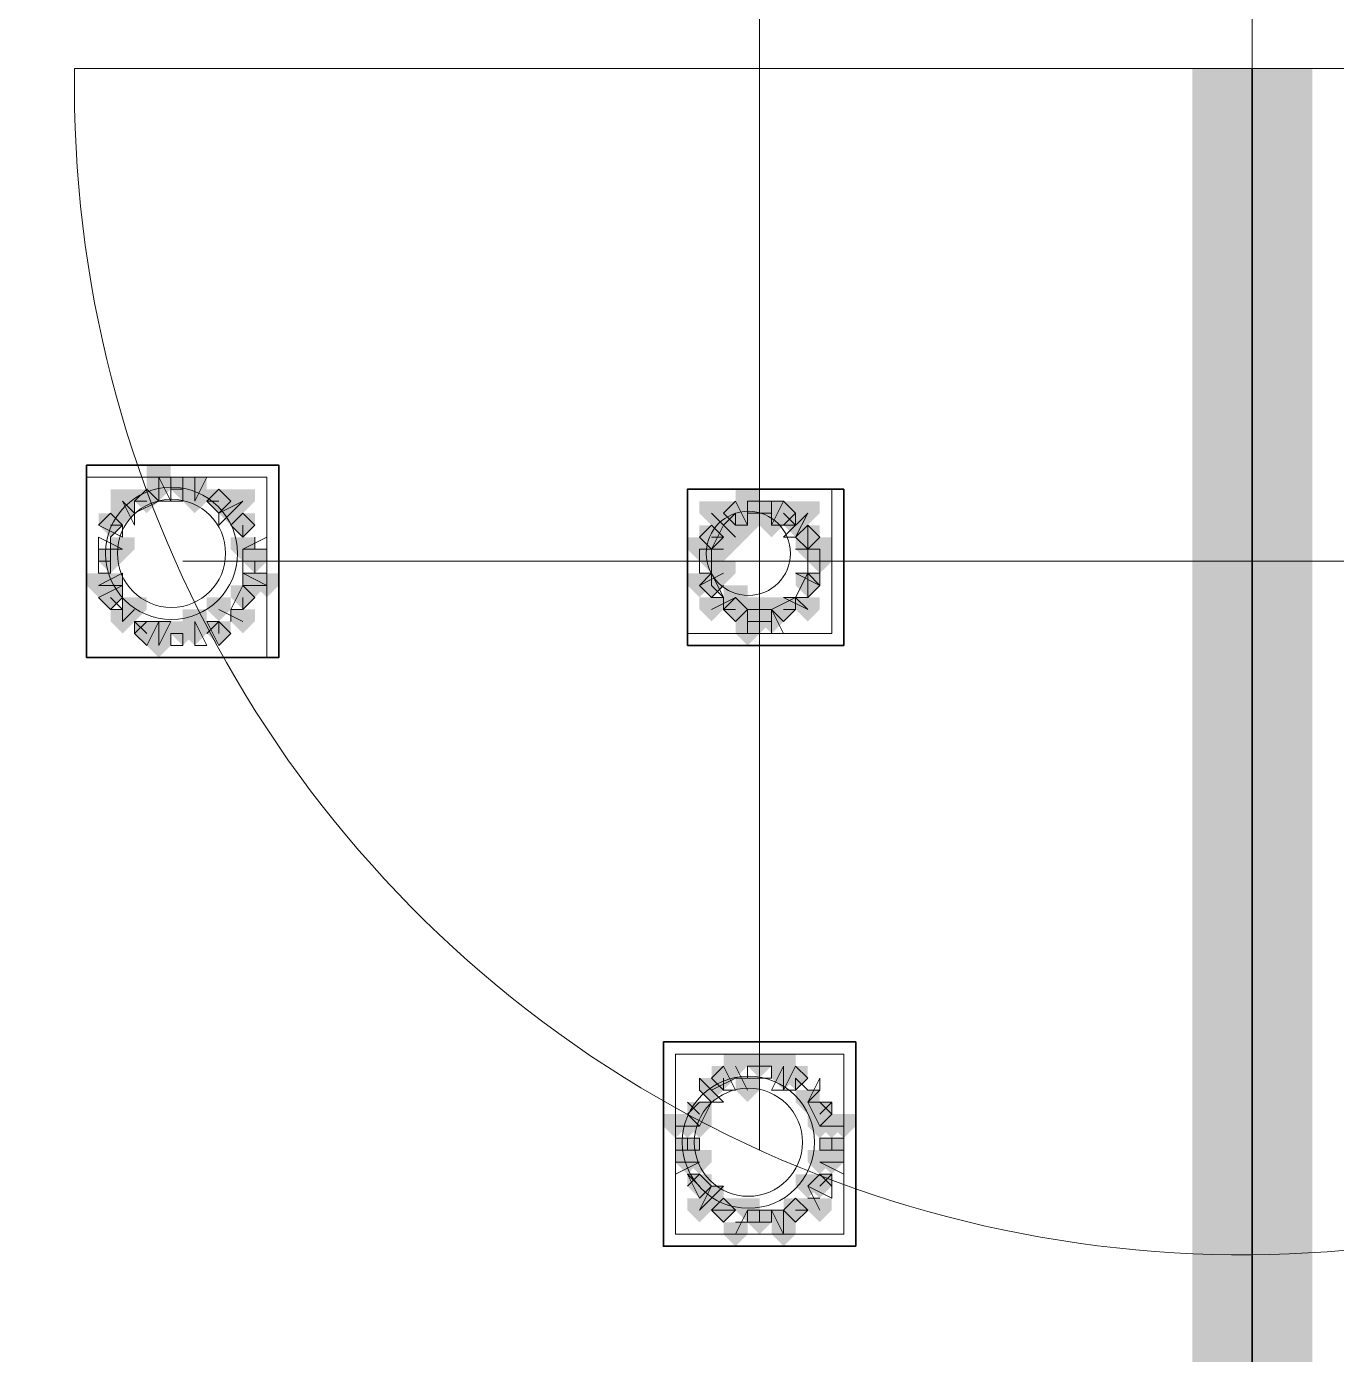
# Model space of a CAD drawing. Header units: millimetres. Extents: x 2315 to 4619, y 1334 to 1897.
# Drawn here: x 3969.79 to 3976.45, y 1548.17 to 1554.92 of the extents above; entities that cross this region are included whole.
import ezdxf

# ---------------------------------------------------------------- set-up
doc = ezdxf.new("R2010")
doc.units = ezdxf.units.MM
for name, color, linetype, true_color in [('PDF_10', 7, 'Continuous', 0x00b85c), ('PDF_AXIS', 7, 'Continuous', 0x00b85c), ('PDF_柱构件', 7, 'Continuous', 0x00b85c), ('PDF_转运站初步方案', 7, 'Continuous', 0x00b85c)]:
    doc.layers.add(name, color=color, linetype=linetype, true_color=true_color)
doc.layers.add('PDF_中心线层', color=1, linetype='Continuous')
doc.layers.add('PDF_粗实线层', color=7, linetype='Continuous')

msp = doc.modelspace()

# ---------------------------------------------------------------- hatches: boundary and pattern name
at = {"layer": 'PDF_10', "transparency": 33554559}
for points in [[(3970.5879, 1552.6298), (3970.5269, 1552.6298), (3970.5269, 1552.5687), (3970.5879, 1552.5076), (3970.649, 1552.5687), (3970.649, 1552.6298)], [(3970.5879, 1552.6298), (3970.5269, 1552.6298), (3970.5269, 1552.5687), (3970.5879, 1552.5076), (3970.649, 1552.5687), (3970.649, 1552.6298)], [(3970.5879, 1552.6298), (3970.5269, 1552.6298), (3970.5269, 1552.5687), (3970.5879, 1552.5076), (3970.649, 1552.5687), (3970.649, 1552.6298)], [(3970.4047, 1552.5687), (3970.3436, 1552.5687), (3970.3436, 1552.5076), (3970.4047, 1552.4466), (3970.4658, 1552.5076), (3970.4658, 1552.5687)], [(3970.4047, 1552.5687), (3970.3436, 1552.5687), (3970.3436, 1552.5076), (3970.4047, 1552.4466), (3970.4658, 1552.5076), (3970.4658, 1552.5687)], [(3970.7712, 1552.5687), (3970.7101, 1552.5687), (3970.7101, 1552.5076), (3970.7712, 1552.4466), (3970.8323, 1552.5076), (3970.8323, 1552.5687)], [(3970.7712, 1552.5687), (3970.7101, 1552.5687), (3970.7101, 1552.5076), (3970.7712, 1552.4466), (3970.8323, 1552.5076), (3970.8323, 1552.5687)], [(3970.7712, 1552.5687), (3970.7101, 1552.5687), (3970.7101, 1552.5076), (3970.7712, 1552.4466), (3970.8323, 1552.5076), (3970.8323, 1552.5687)], [(3970.2215, 1552.4466), (3970.1604, 1552.4466), (3970.1604, 1552.3855), (3970.2215, 1552.3244), (3970.2825, 1552.3855), (3970.2825, 1552.4466)], [(3970.2215, 1552.4466), (3970.1604, 1552.4466), (3970.1604, 1552.3855), (3970.2215, 1552.3244), (3970.2825, 1552.3855), (3970.2825, 1552.4466)], [(3970.8933, 1552.4466), (3970.8323, 1552.4466), (3970.8323, 1552.3855), (3970.8933, 1552.3244), (3970.9544, 1552.3855), (3970.9544, 1552.4466)], [(3970.8933, 1552.4466), (3970.8323, 1552.4466), (3970.8323, 1552.3855), (3970.8933, 1552.3244), (3970.9544, 1552.3855), (3970.9544, 1552.4466)], [(3970.8933, 1552.4466), (3970.8323, 1552.4466), (3970.8323, 1552.3855), (3970.8933, 1552.3244), (3970.9544, 1552.3855), (3970.9544, 1552.4466)], [(3973.3977, 1552.5076), (3973.3366, 1552.5076), (3973.3366, 1552.4466), (3973.3977, 1552.3855), (3973.4588, 1552.4466), (3973.4588, 1552.5076)], [(3973.3977, 1552.5076), (3973.3366, 1552.5076), (3973.3366, 1552.4466), (3973.3977, 1552.3855), (3973.4588, 1552.4466), (3973.4588, 1552.5076)], [(3973.5198, 1552.5076), (3973.4588, 1552.5076), (3973.4588, 1552.4466), (3973.5198, 1552.3855), (3973.5809, 1552.4466), (3973.5809, 1552.5076)], [(3973.5198, 1552.5076), (3973.4588, 1552.5076), (3973.4588, 1552.4466), (3973.5198, 1552.3855), (3973.5809, 1552.4466), (3973.5809, 1552.5076)], [(3973.642, 1552.5076), (3973.5809, 1552.5076), (3973.5809, 1552.4466), (3973.642, 1552.3855), (3973.7031, 1552.4466), (3973.7031, 1552.5076)], [(3973.642, 1552.5076), (3973.5809, 1552.5076), (3973.5809, 1552.4466), (3973.642, 1552.3855), (3973.7031, 1552.4466), (3973.7031, 1552.5076)], [(3973.2755, 1552.3855), (3973.2144, 1552.3855), (3973.2144, 1552.3244), (3973.2755, 1552.2633), (3973.3366, 1552.3244), (3973.3366, 1552.3855)], [(3973.2755, 1552.3855), (3973.2144, 1552.3855), (3973.2144, 1552.3244), (3973.2755, 1552.2633), (3973.3366, 1552.3244), (3973.3366, 1552.3855)], [(3973.7642, 1552.3855), (3973.7031, 1552.3855), (3973.7031, 1552.3244), (3973.7642, 1552.2633), (3973.8252, 1552.3244), (3973.8252, 1552.3855)], [(3973.7642, 1552.3855), (3973.7031, 1552.3855), (3973.7031, 1552.3244), (3973.7642, 1552.2633), (3973.8252, 1552.3244), (3973.8252, 1552.3855)], [(3973.7642, 1552.3855), (3973.7031, 1552.3855), (3973.7031, 1552.3244), (3973.7642, 1552.2633), (3973.8252, 1552.3244), (3973.8252, 1552.3855)], [(3970.2215, 1552.2633), (3970.1604, 1552.2633), (3970.1604, 1552.2022), (3970.2215, 1552.1412), (3970.2825, 1552.2022), (3970.2825, 1552.2633)], [(3970.2215, 1552.2633), (3970.1604, 1552.2633), (3970.1604, 1552.2022), (3970.2215, 1552.1412), (3970.2825, 1552.2022), (3970.2825, 1552.2633)], [(3970.9544, 1552.2633), (3970.8933, 1552.2633), (3970.8933, 1552.2022), (3970.9544, 1552.1412), (3971.0155, 1552.2022), (3971.0155, 1552.2633)], [(3970.9544, 1552.2633), (3970.8933, 1552.2633), (3970.8933, 1552.2022), (3970.9544, 1552.1412), (3971.0155, 1552.2022), (3971.0155, 1552.2633)], [(3973.2755, 1552.2633), (3973.2144, 1552.2633), (3973.2144, 1552.2022), (3973.2755, 1552.1412), (3973.3366, 1552.2022), (3973.3366, 1552.2633)], [(3973.2755, 1552.2633), (3973.2144, 1552.2633), (3973.2144, 1552.2022), (3973.2755, 1552.1412), (3973.3366, 1552.2022), (3973.3366, 1552.2633)], [(3973.8252, 1552.2633), (3973.7642, 1552.2633), (3973.7642, 1552.2022), (3973.8252, 1552.1412), (3973.8863, 1552.2022), (3973.8863, 1552.2633)], [(3973.8252, 1552.2633), (3973.7642, 1552.2633), (3973.7642, 1552.2022), (3973.8252, 1552.1412), (3973.8863, 1552.2022), (3973.8863, 1552.2633)], [(3973.2755, 1552.1412), (3973.2144, 1552.1412), (3973.2144, 1552.0801), (3973.2755, 1552.019), (3973.3366, 1552.0801), (3973.3366, 1552.1412)], [(3973.2755, 1552.1412), (3973.2144, 1552.1412), (3973.2144, 1552.0801), (3973.2755, 1552.019), (3973.3366, 1552.0801), (3973.3366, 1552.1412)], [(3973.7642, 1552.1412), (3973.7031, 1552.1412), (3973.7031, 1552.0801), (3973.7642, 1552.019), (3973.8252, 1552.0801), (3973.8252, 1552.1412)], [(3973.7642, 1552.1412), (3973.7031, 1552.1412), (3973.7031, 1552.0801), (3973.7642, 1552.019), (3973.8252, 1552.0801), (3973.8252, 1552.1412)], [(3970.2215, 1552.0801), (3970.1604, 1552.0801), (3970.1604, 1552.019), (3970.2215, 1551.9579), (3970.2825, 1552.019), (3970.2825, 1552.0801)], [(3970.2215, 1552.0801), (3970.1604, 1552.0801), (3970.1604, 1552.019), (3970.2215, 1551.9579), (3970.2825, 1552.019), (3970.2825, 1552.0801)], [(3970.8933, 1552.0801), (3970.8323, 1552.0801), (3970.8323, 1552.019), (3970.8933, 1551.9579), (3970.9544, 1552.019), (3970.9544, 1552.0801)], [(3970.8933, 1552.0801), (3970.8323, 1552.0801), (3970.8323, 1552.019), (3970.8933, 1551.9579), (3970.9544, 1552.019), (3970.9544, 1552.0801)], [(3973.3977, 1552.019), (3973.3366, 1552.019), (3973.3366, 1551.9579), (3973.3977, 1551.8968), (3973.4588, 1551.9579), (3973.4588, 1552.019)], [(3973.3977, 1552.019), (3973.3366, 1552.019), (3973.3366, 1551.9579), (3973.3977, 1551.8968), (3973.4588, 1551.9579), (3973.4588, 1552.019)], [(3973.3977, 1552.019), (3973.3366, 1552.019), (3973.3366, 1551.9579), (3973.3977, 1551.8968), (3973.4588, 1551.9579), (3973.4588, 1552.019)], [(3973.642, 1552.019), (3973.5809, 1552.019), (3973.5809, 1551.9579), (3973.642, 1551.8968), (3973.7031, 1551.9579), (3973.7031, 1552.019)], [(3973.642, 1552.019), (3973.5809, 1552.019), (3973.5809, 1551.9579), (3973.642, 1551.8968), (3973.7031, 1551.9579), (3973.7031, 1552.019)], [(3973.5198, 1551.9579), (3973.4588, 1551.9579), (3973.4588, 1551.8968), (3973.5198, 1551.8357), (3973.5809, 1551.8968), (3973.5809, 1551.9579)], [(3973.5198, 1551.9579), (3973.4588, 1551.9579), (3973.4588, 1551.8968), (3973.5198, 1551.8357), (3973.5809, 1551.8968), (3973.5809, 1551.9579)], [(3970.4047, 1551.8968), (3970.3436, 1551.8968), (3970.3436, 1551.8357), (3970.4047, 1551.7747), (3970.4658, 1551.8357), (3970.4658, 1551.8968)], [(3970.4047, 1551.8968), (3970.3436, 1551.8968), (3970.3436, 1551.8357), (3970.4047, 1551.7747), (3970.4658, 1551.8357), (3970.4658, 1551.8968)], [(3970.5879, 1551.8968), (3970.5269, 1551.8968), (3970.5269, 1551.8357), (3970.5879, 1551.7747), (3970.649, 1551.8357), (3970.649, 1551.8968)], [(3970.5879, 1551.8968), (3970.5269, 1551.8968), (3970.5269, 1551.8357), (3970.5879, 1551.7747), (3970.649, 1551.8357), (3970.649, 1551.8968)], [(3970.7712, 1551.8968), (3970.7101, 1551.8968), (3970.7101, 1551.8357), (3970.7712, 1551.7747), (3970.8323, 1551.8357), (3970.8323, 1551.8968)], [(3970.7712, 1551.8968), (3970.7101, 1551.8968), (3970.7101, 1551.8357), (3970.7712, 1551.7747), (3970.8323, 1551.8357), (3970.8323, 1551.8968)], [(3973.5198, 1549.6979), (3973.4588, 1549.6979), (3973.4588, 1549.6368), (3973.5198, 1549.5757), (3973.5809, 1549.6368), (3973.5809, 1549.6979)], [(3973.5198, 1549.6979), (3973.4588, 1549.6979), (3973.4588, 1549.6368), (3973.5198, 1549.5757), (3973.5809, 1549.6368), (3973.5809, 1549.6979)], [(3973.3366, 1549.6368), (3973.2755, 1549.6368), (3973.2755, 1549.5757), (3973.3366, 1549.5147), (3973.3977, 1549.5757), (3973.3977, 1549.6368)], [(3973.3366, 1549.6368), (3973.2755, 1549.6368), (3973.2755, 1549.5757), (3973.3366, 1549.5147), (3973.3977, 1549.5757), (3973.3977, 1549.6368)], [(3973.7031, 1549.6368), (3973.642, 1549.6368), (3973.642, 1549.5757), (3973.7031, 1549.5147), (3973.7642, 1549.5757), (3973.7642, 1549.6368)], [(3973.7031, 1549.6368), (3973.642, 1549.6368), (3973.642, 1549.5757), (3973.7031, 1549.5147), (3973.7642, 1549.5757), (3973.7642, 1549.6368)], [(3973.2144, 1549.4536), (3973.1533, 1549.4536), (3973.1533, 1549.3925), (3973.2144, 1549.3314), (3973.2755, 1549.3925), (3973.2755, 1549.4536)], [(3973.2144, 1549.4536), (3973.1533, 1549.4536), (3973.1533, 1549.3925), (3973.2144, 1549.3314), (3973.2755, 1549.3925), (3973.2755, 1549.4536)], [(3973.8252, 1549.4536), (3973.7642, 1549.4536), (3973.7642, 1549.3925), (3973.8252, 1549.3314), (3973.8863, 1549.3925), (3973.8863, 1549.4536)], [(3973.8252, 1549.4536), (3973.7642, 1549.4536), (3973.7642, 1549.3925), (3973.8252, 1549.3314), (3973.8863, 1549.3925), (3973.8863, 1549.4536)], [(3973.1533, 1549.2703), (3973.0923, 1549.2703), (3973.0923, 1549.2093), (3973.1533, 1549.1482), (3973.2144, 1549.2093), (3973.2144, 1549.2703)], [(3973.1533, 1549.2703), (3973.0923, 1549.2703), (3973.0923, 1549.2093), (3973.1533, 1549.1482), (3973.2144, 1549.2093), (3973.2144, 1549.2703)], [(3973.1533, 1549.2703), (3973.0923, 1549.2703), (3973.0923, 1549.2093), (3973.1533, 1549.1482), (3973.2144, 1549.2093), (3973.2144, 1549.2703)], [(3973.8863, 1549.2703), (3973.8252, 1549.2703), (3973.8252, 1549.2093), (3973.8863, 1549.1482), (3973.9474, 1549.2093), (3973.9474, 1549.2703)], [(3973.8863, 1549.2703), (3973.8252, 1549.2703), (3973.8252, 1549.2093), (3973.8863, 1549.1482), (3973.9474, 1549.2093), (3973.9474, 1549.2703)], [(3973.2144, 1549.0871), (3973.1533, 1549.0871), (3973.1533, 1549.026), (3973.2144, 1548.9649), (3973.2755, 1549.026), (3973.2755, 1549.0871)], [(3973.2144, 1549.0871), (3973.1533, 1549.0871), (3973.1533, 1549.026), (3973.2144, 1548.9649), (3973.2755, 1549.026), (3973.2755, 1549.0871)], [(3973.8252, 1549.0871), (3973.7642, 1549.0871), (3973.7642, 1549.026), (3973.8252, 1548.9649), (3973.8863, 1549.026), (3973.8863, 1549.0871)], [(3973.8252, 1549.0871), (3973.7642, 1549.0871), (3973.7642, 1549.026), (3973.8252, 1548.9649), (3973.8863, 1549.026), (3973.8863, 1549.0871)], [(3973.3366, 1548.9649), (3973.2755, 1548.9649), (3973.2755, 1548.9039), (3973.3366, 1548.8428), (3973.3977, 1548.9039), (3973.3977, 1548.9649)], [(3973.3366, 1548.9649), (3973.2755, 1548.9649), (3973.2755, 1548.9039), (3973.3366, 1548.8428), (3973.3977, 1548.9039), (3973.3977, 1548.9649)], [(3973.3366, 1548.9649), (3973.2755, 1548.9649), (3973.2755, 1548.9039), (3973.3366, 1548.8428), (3973.3977, 1548.9039), (3973.3977, 1548.9649)], [(3973.7031, 1548.9649), (3973.642, 1548.9649), (3973.642, 1548.9039), (3973.7031, 1548.8428), (3973.7642, 1548.9039), (3973.7642, 1548.9649)], [(3973.7031, 1548.9649), (3973.642, 1548.9649), (3973.642, 1548.9039), (3973.7031, 1548.8428), (3973.7642, 1548.9039), (3973.7642, 1548.9649)], [(3973.7031, 1548.9649), (3973.642, 1548.9649), (3973.642, 1548.9039), (3973.7031, 1548.8428), (3973.7642, 1548.9039), (3973.7642, 1548.9649)], [(3973.5198, 1548.9039), (3973.4588, 1548.9039), (3973.4588, 1548.8428), (3973.5198, 1548.7817), (3973.5809, 1548.8428), (3973.5809, 1548.9039)], [(3973.5198, 1548.9039), (3973.4588, 1548.9039), (3973.4588, 1548.8428), (3973.5198, 1548.7817), (3973.5809, 1548.8428), (3973.5809, 1548.9039)]]:
    msp.add_hatch(color=6, dxfattribs=at).paths.add_polyline_path(points)
at = {"layer": 'PDF_柱构件', "transparency": 33554559}
for points in [[(3970.4658, 1552.6909), (3970.4047, 1552.6909), (3970.4047, 1552.6298), (3970.4658, 1552.5687), (3970.5269, 1552.6298), (3970.5269, 1552.6909)], [(3970.4658, 1552.6298), (3970.4047, 1552.6298), (3970.4047, 1552.5687), (3970.4658, 1552.5076), (3970.5269, 1552.5687), (3970.5269, 1552.6298)], [(3970.649, 1552.6298), (3970.5879, 1552.6298), (3970.5879, 1552.5687), (3970.649, 1552.5076), (3970.7101, 1552.5687), (3970.7101, 1552.6298)], [(3970.2825, 1552.5687), (3970.2215, 1552.5687), (3970.2215, 1552.5076), (3970.2825, 1552.4466), (3970.3436, 1552.5076), (3970.3436, 1552.5687)], [(3970.649, 1552.5687), (3970.5879, 1552.5687), (3970.5879, 1552.5076), (3970.649, 1552.4466), (3970.7101, 1552.5076), (3970.7101, 1552.5687)], [(3970.8933, 1552.5687), (3970.8323, 1552.5687), (3970.8323, 1552.5076), (3970.8933, 1552.4466), (3970.9544, 1552.5076), (3970.9544, 1552.5687)], [(3973.4588, 1552.5687), (3973.3977, 1552.5687), (3973.3977, 1552.5076), (3973.4588, 1552.4466), (3973.5198, 1552.5076), (3973.5198, 1552.5687)], [(3970.2825, 1552.5076), (3970.2215, 1552.5076), (3970.2215, 1552.4466), (3970.2825, 1552.3855), (3970.3436, 1552.4466), (3970.3436, 1552.5076)], [(3970.8323, 1552.5076), (3970.7712, 1552.5076), (3970.7712, 1552.4466), (3970.8323, 1552.3855), (3970.8933, 1552.4466), (3970.8933, 1552.5076)], [(3973.2755, 1552.5076), (3973.2144, 1552.5076), (3973.2144, 1552.4466), (3973.2755, 1552.3855), (3973.3366, 1552.4466), (3973.3366, 1552.5076)], [(3973.3366, 1552.4466), (3973.2755, 1552.4466), (3973.2755, 1552.3855), (3973.3366, 1552.3244), (3973.3977, 1552.3855), (3973.3977, 1552.4466)], [(3973.4588, 1552.5076), (3973.3977, 1552.5076), (3973.3977, 1552.4466), (3973.4588, 1552.3855), (3973.5198, 1552.4466), (3973.5198, 1552.5076)], [(3973.4588, 1552.4466), (3973.3977, 1552.4466), (3973.3977, 1552.3855), (3973.4588, 1552.3244), (3973.5198, 1552.3855), (3973.5198, 1552.4466)], [(3973.5809, 1552.5076), (3973.5198, 1552.5076), (3973.5198, 1552.4466), (3973.5809, 1552.3855), (3973.642, 1552.4466), (3973.642, 1552.5076)], [(3973.5809, 1552.4466), (3973.5198, 1552.4466), (3973.5198, 1552.3855), (3973.5809, 1552.3244), (3973.642, 1552.3855), (3973.642, 1552.4466)], [(3973.7031, 1552.4466), (3973.642, 1552.4466), (3973.642, 1552.3855), (3973.7031, 1552.3244), (3973.7642, 1552.3855), (3973.7642, 1552.4466)], [(3973.7642, 1552.5076), (3973.7031, 1552.5076), (3973.7031, 1552.4466), (3973.7642, 1552.3855), (3973.8252, 1552.4466), (3973.8252, 1552.5076)], [(3973.3977, 1552.3855), (3973.3366, 1552.3855), (3973.3366, 1552.3244), (3973.3977, 1552.2633), (3973.4588, 1552.3244), (3973.4588, 1552.3855)], [(3970.2825, 1552.3244), (3970.2215, 1552.3244), (3970.2215, 1552.2633), (3970.2825, 1552.2022), (3970.3436, 1552.2633), (3970.3436, 1552.3244)], [(3970.8933, 1552.3244), (3970.8323, 1552.3244), (3970.8323, 1552.2633), (3970.8933, 1552.2022), (3970.9544, 1552.2633), (3970.9544, 1552.3244)], [(3973.2144, 1552.3244), (3973.1533, 1552.3244), (3973.1533, 1552.2633), (3973.2144, 1552.2022), (3973.2755, 1552.2633), (3973.2755, 1552.3244)], [(3973.2755, 1552.3244), (3973.2144, 1552.3244), (3973.2144, 1552.2633), (3973.2755, 1552.2022), (3973.3366, 1552.2633), (3973.3366, 1552.3244)], [(3973.3366, 1552.3244), (3973.2755, 1552.3244), (3973.2755, 1552.2633), (3973.3366, 1552.2022), (3973.3977, 1552.2633), (3973.3977, 1552.3244)], [(3973.7642, 1552.3244), (3973.7031, 1552.3244), (3973.7031, 1552.2633), (3973.7642, 1552.2022), (3973.8252, 1552.2633), (3973.8252, 1552.3244)], [(3973.8252, 1552.3244), (3973.7642, 1552.3244), (3973.7642, 1552.2633), (3973.8252, 1552.2022), (3973.8863, 1552.2633), (3973.8863, 1552.3244)], [(3973.3366, 1552.2022), (3973.2755, 1552.2022), (3973.2755, 1552.1412), (3973.3366, 1552.0801), (3973.3977, 1552.1412), (3973.3977, 1552.2022)], [(3970.1604, 1552.1412), (3970.0993, 1552.1412), (3970.0993, 1552.0801), (3970.1604, 1552.019), (3970.2215, 1552.0801), (3970.2215, 1552.1412)], [(3970.2215, 1552.1412), (3970.1604, 1552.1412), (3970.1604, 1552.0801), (3970.2215, 1552.019), (3970.2825, 1552.0801), (3970.2825, 1552.1412)], [(3970.9544, 1552.1412), (3970.8933, 1552.1412), (3970.8933, 1552.0801), (3970.9544, 1552.019), (3971.0155, 1552.0801), (3971.0155, 1552.1412)], [(3971.0155, 1552.1412), (3970.9544, 1552.1412), (3970.9544, 1552.0801), (3971.0155, 1552.019), (3971.0766, 1552.0801), (3971.0766, 1552.1412)], [(3973.2144, 1552.1412), (3973.1533, 1552.1412), (3973.1533, 1552.0801), (3973.2144, 1552.019), (3973.2755, 1552.0801), (3973.2755, 1552.1412)], [(3973.3977, 1552.0801), (3973.3366, 1552.0801), (3973.3366, 1552.019), (3973.3977, 1551.9579), (3973.4588, 1552.019), (3973.4588, 1552.0801)], [(3970.3436, 1552.019), (3970.2825, 1552.019), (3970.2825, 1551.9579), (3970.3436, 1551.8968), (3970.4047, 1551.9579), (3970.4047, 1552.019)], [(3970.7712, 1552.019), (3970.7101, 1552.019), (3970.7101, 1551.9579), (3970.7712, 1551.8968), (3970.8323, 1551.9579), (3970.8323, 1552.019)], [(3973.2755, 1552.019), (3973.2144, 1552.019), (3973.2144, 1551.9579), (3973.2755, 1551.8968), (3973.3366, 1551.9579), (3973.3366, 1552.019)], [(3973.4588, 1552.019), (3973.3977, 1552.019), (3973.3977, 1551.9579), (3973.4588, 1551.8968), (3973.5198, 1551.9579), (3973.5198, 1552.019)], [(3973.5809, 1552.019), (3973.5198, 1552.019), (3973.5198, 1551.9579), (3973.5809, 1551.8968), (3973.642, 1551.9579), (3973.642, 1552.019)], [(3973.7642, 1552.019), (3973.7031, 1552.019), (3973.7031, 1551.9579), (3973.7642, 1551.8968), (3973.8252, 1551.9579), (3973.8252, 1552.019)], [(3970.2825, 1551.9579), (3970.2215, 1551.9579), (3970.2215, 1551.8968), (3970.2825, 1551.8357), (3970.3436, 1551.8968), (3970.3436, 1551.9579)], [(3970.649, 1551.9579), (3970.5879, 1551.9579), (3970.5879, 1551.8968), (3970.649, 1551.8357), (3970.7101, 1551.8968), (3970.7101, 1551.9579)], [(3970.8933, 1551.9579), (3970.8323, 1551.9579), (3970.8323, 1551.8968), (3970.8933, 1551.8357), (3970.9544, 1551.8968), (3970.9544, 1551.9579)], [(3973.4588, 1551.9579), (3973.3977, 1551.9579), (3973.3977, 1551.8968), (3973.4588, 1551.8357), (3973.5198, 1551.8968), (3973.5198, 1551.9579)], [(3973.5809, 1551.9579), (3973.5198, 1551.9579), (3973.5198, 1551.8968), (3973.5809, 1551.8357), (3973.642, 1551.8968), (3973.642, 1551.9579)], [(3970.4658, 1551.8968), (3970.4047, 1551.8968), (3970.4047, 1551.8357), (3970.4658, 1551.7747), (3970.5269, 1551.8357), (3970.5269, 1551.8968)], [(3970.649, 1551.8968), (3970.5879, 1551.8968), (3970.5879, 1551.8357), (3970.649, 1551.7747), (3970.7101, 1551.8357), (3970.7101, 1551.8968)], [(3973.4588, 1551.8968), (3973.3977, 1551.8968), (3973.3977, 1551.8357), (3973.4588, 1551.7747), (3973.5198, 1551.8357), (3973.5198, 1551.8968)], [(3970.4658, 1551.8357), (3970.4047, 1551.8357), (3970.4047, 1551.7747), (3970.4658, 1551.7136), (3970.5269, 1551.7747), (3970.5269, 1551.8357)], [(3973.3977, 1549.6979), (3973.3366, 1549.6979), (3973.3366, 1549.6368), (3973.3977, 1549.5757), (3973.4588, 1549.6368), (3973.4588, 1549.6979)], [(3973.642, 1549.6979), (3973.5809, 1549.6979), (3973.5809, 1549.6368), (3973.642, 1549.5757), (3973.7031, 1549.6368), (3973.7031, 1549.6979)], [(3973.642, 1549.6368), (3973.5809, 1549.6368), (3973.5809, 1549.5757), (3973.642, 1549.5147), (3973.7031, 1549.5757), (3973.7031, 1549.6368)], [(3973.2755, 1549.5757), (3973.2144, 1549.5757), (3973.2144, 1549.5147), (3973.2755, 1549.4536), (3973.3366, 1549.5147), (3973.3366, 1549.5757)], [(3973.4588, 1549.5757), (3973.3977, 1549.5757), (3973.3977, 1549.5147), (3973.4588, 1549.4536), (3973.5198, 1549.5147), (3973.5198, 1549.5757)], [(3973.7642, 1549.5147), (3973.7031, 1549.5147), (3973.7031, 1549.4536), (3973.7642, 1549.3925), (3973.8252, 1549.4536), (3973.8252, 1549.5147)], [(3973.0923, 1549.3925), (3973.0312, 1549.3925), (3973.0312, 1549.3314), (3973.0923, 1549.2703), (3973.1533, 1549.3314), (3973.1533, 1549.3925)], [(3973.1533, 1549.3925), (3973.0923, 1549.3925), (3973.0923, 1549.3314), (3973.1533, 1549.2703), (3973.2144, 1549.3314), (3973.2144, 1549.3925)], [(3973.2144, 1549.3925), (3973.1533, 1549.3925), (3973.1533, 1549.3314), (3973.2144, 1549.2703), (3973.2755, 1549.3314), (3973.2755, 1549.3925)], [(3973.8252, 1549.3925), (3973.7642, 1549.3925), (3973.7642, 1549.3314), (3973.8252, 1549.2703), (3973.8863, 1549.3314), (3973.8863, 1549.3925)], [(3973.8863, 1549.3925), (3973.8252, 1549.3925), (3973.8252, 1549.3314), (3973.8863, 1549.2703), (3973.9474, 1549.3314), (3973.9474, 1549.3925)], [(3973.9474, 1549.3925), (3973.8863, 1549.3925), (3973.8863, 1549.3314), (3973.9474, 1549.2703), (3974.0085, 1549.3314), (3974.0085, 1549.3925)], [(3973.1533, 1549.2093), (3973.0923, 1549.2093), (3973.0923, 1549.1482), (3973.1533, 1549.0871), (3973.2144, 1549.1482), (3973.2144, 1549.2093)], [(3973.2144, 1549.2093), (3973.1533, 1549.2093), (3973.1533, 1549.1482), (3973.2144, 1549.0871), (3973.2755, 1549.1482), (3973.2755, 1549.2093)], [(3973.8252, 1549.2093), (3973.7642, 1549.2093), (3973.7642, 1549.1482), (3973.8252, 1549.0871), (3973.8863, 1549.1482), (3973.8863, 1549.2093)], [(3973.8863, 1549.2093), (3973.8252, 1549.2093), (3973.8252, 1549.1482), (3973.8863, 1549.0871), (3973.9474, 1549.1482), (3973.9474, 1549.2093)], [(3973.7642, 1549.0871), (3973.7031, 1549.0871), (3973.7031, 1549.026), (3973.7642, 1548.9649), (3973.8252, 1549.026), (3973.8252, 1549.0871)], [(3973.2755, 1549.026), (3973.2144, 1549.026), (3973.2144, 1548.9649), (3973.2755, 1548.9039), (3973.3366, 1548.9649), (3973.3366, 1549.026)], [(3973.2144, 1548.9649), (3973.1533, 1548.9649), (3973.1533, 1548.9039), (3973.2144, 1548.8428), (3973.2755, 1548.9039), (3973.2755, 1548.9649)], [(3973.4588, 1548.9649), (3973.3977, 1548.9649), (3973.3977, 1548.9039), (3973.4588, 1548.8428), (3973.5198, 1548.9039), (3973.5198, 1548.9649)], [(3973.8252, 1548.9649), (3973.7642, 1548.9649), (3973.7642, 1548.9039), (3973.8252, 1548.8428), (3973.8863, 1548.9039), (3973.8863, 1548.9649)], [(3973.642, 1548.9039), (3973.5809, 1548.9039), (3973.5809, 1548.8428), (3973.642, 1548.7817), (3973.7031, 1548.8428), (3973.7031, 1548.9039)], [(3973.3977, 1548.8428), (3973.3366, 1548.8428), (3973.3366, 1548.7817), (3973.3977, 1548.7206), (3973.4588, 1548.7817), (3973.4588, 1548.8428)], [(3973.642, 1548.8428), (3973.5809, 1548.8428), (3973.5809, 1548.7817), (3973.642, 1548.7206), (3973.7031, 1548.7817), (3973.7031, 1548.8428)]]:
    msp.add_hatch(color=6, dxfattribs=at).paths.add_polyline_path(points)
at = {"layer": 'PDF_粗实线层', "transparency": 33554559}
msp.add_hatch(color=256, dxfattribs=at).paths.add_polyline_path([(3976.3296, 1554.7066), (3975.7188, 1554.7066), (3975.7188, 1542.0017), (3920.3182, 1542.0017), (3920.3182, 1554.7066), (3919.7074, 1554.7066), (3919.7074, 1541.3909), (3976.3296, 1541.3909)])
at = {"layer": 'PDF_转运站初步方案', "transparency": 33554559}
for points in [[(3970.5879, 1552.6298), (3970.5269, 1552.6298), (3970.5269, 1552.5687), (3970.5879, 1552.5076), (3970.649, 1552.5687), (3970.649, 1552.6298)], [(3970.5879, 1552.6298), (3970.5269, 1552.6298), (3970.5269, 1552.5687), (3970.5879, 1552.5076), (3970.649, 1552.5687), (3970.649, 1552.6298)], [(3970.4047, 1552.5687), (3970.3436, 1552.5687), (3970.3436, 1552.5076), (3970.4047, 1552.4466), (3970.4658, 1552.5076), (3970.4658, 1552.5687)], [(3970.4047, 1552.5687), (3970.3436, 1552.5687), (3970.3436, 1552.5076), (3970.4047, 1552.4466), (3970.4658, 1552.5076), (3970.4658, 1552.5687)], [(3970.7712, 1552.5687), (3970.7101, 1552.5687), (3970.7101, 1552.5076), (3970.7712, 1552.4466), (3970.8323, 1552.5076), (3970.8323, 1552.5687)], [(3970.7712, 1552.5687), (3970.7101, 1552.5687), (3970.7101, 1552.5076), (3970.7712, 1552.4466), (3970.8323, 1552.5076), (3970.8323, 1552.5687)], [(3970.2215, 1552.4466), (3970.1604, 1552.4466), (3970.1604, 1552.3855), (3970.2215, 1552.3244), (3970.2825, 1552.3855), (3970.2825, 1552.4466)], [(3970.2215, 1552.4466), (3970.1604, 1552.4466), (3970.1604, 1552.3855), (3970.2215, 1552.3244), (3970.2825, 1552.3855), (3970.2825, 1552.4466)], [(3970.8933, 1552.4466), (3970.8323, 1552.4466), (3970.8323, 1552.3855), (3970.8933, 1552.3244), (3970.9544, 1552.3855), (3970.9544, 1552.4466)], [(3970.8933, 1552.4466), (3970.8323, 1552.4466), (3970.8323, 1552.3855), (3970.8933, 1552.3244), (3970.9544, 1552.3855), (3970.9544, 1552.4466)], [(3973.3977, 1552.5076), (3973.3366, 1552.5076), (3973.3366, 1552.4466), (3973.3977, 1552.3855), (3973.4588, 1552.4466), (3973.4588, 1552.5076)], [(3973.3977, 1552.5076), (3973.3366, 1552.5076), (3973.3366, 1552.4466), (3973.3977, 1552.3855), (3973.4588, 1552.4466), (3973.4588, 1552.5076)], [(3973.5198, 1552.5076), (3973.4588, 1552.5076), (3973.4588, 1552.4466), (3973.5198, 1552.3855), (3973.5809, 1552.4466), (3973.5809, 1552.5076)], [(3973.5198, 1552.5076), (3973.4588, 1552.5076), (3973.4588, 1552.4466), (3973.5198, 1552.3855), (3973.5809, 1552.4466), (3973.5809, 1552.5076)], [(3973.642, 1552.5076), (3973.5809, 1552.5076), (3973.5809, 1552.4466), (3973.642, 1552.3855), (3973.7031, 1552.4466), (3973.7031, 1552.5076)], [(3973.642, 1552.5076), (3973.5809, 1552.5076), (3973.5809, 1552.4466), (3973.642, 1552.3855), (3973.7031, 1552.4466), (3973.7031, 1552.5076)], [(3973.2755, 1552.3855), (3973.2144, 1552.3855), (3973.2144, 1552.3244), (3973.2755, 1552.2633), (3973.3366, 1552.3244), (3973.3366, 1552.3855)], [(3973.2755, 1552.3855), (3973.2144, 1552.3855), (3973.2144, 1552.3244), (3973.2755, 1552.2633), (3973.3366, 1552.3244), (3973.3366, 1552.3855)], [(3973.7642, 1552.3855), (3973.7031, 1552.3855), (3973.7031, 1552.3244), (3973.7642, 1552.2633), (3973.8252, 1552.3244), (3973.8252, 1552.3855)], [(3973.7642, 1552.3855), (3973.7031, 1552.3855), (3973.7031, 1552.3244), (3973.7642, 1552.2633), (3973.8252, 1552.3244), (3973.8252, 1552.3855)], [(3970.2215, 1552.2633), (3970.1604, 1552.2633), (3970.1604, 1552.2022), (3970.2215, 1552.1412), (3970.2825, 1552.2022), (3970.2825, 1552.2633)], [(3970.2215, 1552.2633), (3970.1604, 1552.2633), (3970.1604, 1552.2022), (3970.2215, 1552.1412), (3970.2825, 1552.2022), (3970.2825, 1552.2633)], [(3970.9544, 1552.2633), (3970.8933, 1552.2633), (3970.8933, 1552.2022), (3970.9544, 1552.1412), (3971.0155, 1552.2022), (3971.0155, 1552.2633)], [(3970.9544, 1552.2633), (3970.8933, 1552.2633), (3970.8933, 1552.2022), (3970.9544, 1552.1412), (3971.0155, 1552.2022), (3971.0155, 1552.2633)], [(3973.2755, 1552.2633), (3973.2144, 1552.2633), (3973.2144, 1552.2022), (3973.2755, 1552.1412), (3973.3366, 1552.2022), (3973.3366, 1552.2633)], [(3973.2755, 1552.2633), (3973.2144, 1552.2633), (3973.2144, 1552.2022), (3973.2755, 1552.1412), (3973.3366, 1552.2022), (3973.3366, 1552.2633)], [(3973.8252, 1552.2633), (3973.7642, 1552.2633), (3973.7642, 1552.2022), (3973.8252, 1552.1412), (3973.8863, 1552.2022), (3973.8863, 1552.2633)], [(3973.8252, 1552.2633), (3973.7642, 1552.2633), (3973.7642, 1552.2022), (3973.8252, 1552.1412), (3973.8863, 1552.2022), (3973.8863, 1552.2633)], [(3973.2755, 1552.1412), (3973.2144, 1552.1412), (3973.2144, 1552.0801), (3973.2755, 1552.019), (3973.3366, 1552.0801), (3973.3366, 1552.1412)], [(3973.2755, 1552.1412), (3973.2144, 1552.1412), (3973.2144, 1552.0801), (3973.2755, 1552.019), (3973.3366, 1552.0801), (3973.3366, 1552.1412)], [(3973.7642, 1552.1412), (3973.7031, 1552.1412), (3973.7031, 1552.0801), (3973.7642, 1552.019), (3973.8252, 1552.0801), (3973.8252, 1552.1412)], [(3973.7642, 1552.1412), (3973.7031, 1552.1412), (3973.7031, 1552.0801), (3973.7642, 1552.019), (3973.8252, 1552.0801), (3973.8252, 1552.1412)], [(3970.2215, 1552.0801), (3970.1604, 1552.0801), (3970.1604, 1552.019), (3970.2215, 1551.9579), (3970.2825, 1552.019), (3970.2825, 1552.0801)], [(3970.2215, 1552.0801), (3970.1604, 1552.0801), (3970.1604, 1552.019), (3970.2215, 1551.9579), (3970.2825, 1552.019), (3970.2825, 1552.0801)], [(3970.8933, 1552.0801), (3970.8323, 1552.0801), (3970.8323, 1552.019), (3970.8933, 1551.9579), (3970.9544, 1552.019), (3970.9544, 1552.0801)], [(3970.8933, 1552.0801), (3970.8323, 1552.0801), (3970.8323, 1552.019), (3970.8933, 1551.9579), (3970.9544, 1552.019), (3970.9544, 1552.0801)], [(3973.3977, 1552.019), (3973.3366, 1552.019), (3973.3366, 1551.9579), (3973.3977, 1551.8968), (3973.4588, 1551.9579), (3973.4588, 1552.019)], [(3973.3977, 1552.019), (3973.3366, 1552.019), (3973.3366, 1551.9579), (3973.3977, 1551.8968), (3973.4588, 1551.9579), (3973.4588, 1552.019)], [(3973.642, 1552.019), (3973.5809, 1552.019), (3973.5809, 1551.9579), (3973.642, 1551.8968), (3973.7031, 1551.9579), (3973.7031, 1552.019)], [(3973.642, 1552.019), (3973.5809, 1552.019), (3973.5809, 1551.9579), (3973.642, 1551.8968), (3973.7031, 1551.9579), (3973.7031, 1552.019)], [(3973.5198, 1551.9579), (3973.4588, 1551.9579), (3973.4588, 1551.8968), (3973.5198, 1551.8357), (3973.5809, 1551.8968), (3973.5809, 1551.9579)], [(3973.5198, 1551.9579), (3973.4588, 1551.9579), (3973.4588, 1551.8968), (3973.5198, 1551.8357), (3973.5809, 1551.8968), (3973.5809, 1551.9579)], [(3970.4047, 1551.8968), (3970.3436, 1551.8968), (3970.3436, 1551.8357), (3970.4047, 1551.7747), (3970.4658, 1551.8357), (3970.4658, 1551.8968)], [(3970.4047, 1551.8968), (3970.3436, 1551.8968), (3970.3436, 1551.8357), (3970.4047, 1551.7747), (3970.4658, 1551.8357), (3970.4658, 1551.8968)], [(3970.5879, 1551.8968), (3970.5269, 1551.8968), (3970.5269, 1551.8357), (3970.5879, 1551.7747), (3970.649, 1551.8357), (3970.649, 1551.8968)], [(3970.5879, 1551.8968), (3970.5269, 1551.8968), (3970.5269, 1551.8357), (3970.5879, 1551.7747), (3970.649, 1551.8357), (3970.649, 1551.8968)], [(3970.7712, 1551.8968), (3970.7101, 1551.8968), (3970.7101, 1551.8357), (3970.7712, 1551.7747), (3970.8323, 1551.8357), (3970.8323, 1551.8968)], [(3970.7712, 1551.8968), (3970.7101, 1551.8968), (3970.7101, 1551.8357), (3970.7712, 1551.7747), (3970.8323, 1551.8357), (3970.8323, 1551.8968)], [(3973.5198, 1549.6979), (3973.4588, 1549.6979), (3973.4588, 1549.6368), (3973.5198, 1549.5757), (3973.5809, 1549.6368), (3973.5809, 1549.6979)], [(3973.5198, 1549.6979), (3973.4588, 1549.6979), (3973.4588, 1549.6368), (3973.5198, 1549.5757), (3973.5809, 1549.6368), (3973.5809, 1549.6979)], [(3973.3366, 1549.6368), (3973.2755, 1549.6368), (3973.2755, 1549.5757), (3973.3366, 1549.5147), (3973.3977, 1549.5757), (3973.3977, 1549.6368)], [(3973.3366, 1549.6368), (3973.2755, 1549.6368), (3973.2755, 1549.5757), (3973.3366, 1549.5147), (3973.3977, 1549.5757), (3973.3977, 1549.6368)], [(3973.7031, 1549.6368), (3973.642, 1549.6368), (3973.642, 1549.5757), (3973.7031, 1549.5147), (3973.7642, 1549.5757), (3973.7642, 1549.6368)], [(3973.7031, 1549.6368), (3973.642, 1549.6368), (3973.642, 1549.5757), (3973.7031, 1549.5147), (3973.7642, 1549.5757), (3973.7642, 1549.6368)], [(3973.2144, 1549.4536), (3973.1533, 1549.4536), (3973.1533, 1549.3925), (3973.2144, 1549.3314), (3973.2755, 1549.3925), (3973.2755, 1549.4536)], [(3973.2144, 1549.4536), (3973.1533, 1549.4536), (3973.1533, 1549.3925), (3973.2144, 1549.3314), (3973.2755, 1549.3925), (3973.2755, 1549.4536)], [(3973.8252, 1549.4536), (3973.7642, 1549.4536), (3973.7642, 1549.3925), (3973.8252, 1549.3314), (3973.8863, 1549.3925), (3973.8863, 1549.4536)], [(3973.8252, 1549.4536), (3973.7642, 1549.4536), (3973.7642, 1549.3925), (3973.8252, 1549.3314), (3973.8863, 1549.3925), (3973.8863, 1549.4536)], [(3973.1533, 1549.2703), (3973.0923, 1549.2703), (3973.0923, 1549.2093), (3973.1533, 1549.1482), (3973.2144, 1549.2093), (3973.2144, 1549.2703)], [(3973.1533, 1549.2703), (3973.0923, 1549.2703), (3973.0923, 1549.2093), (3973.1533, 1549.1482), (3973.2144, 1549.2093), (3973.2144, 1549.2703)], [(3973.8863, 1549.2703), (3973.8252, 1549.2703), (3973.8252, 1549.2093), (3973.8863, 1549.1482), (3973.9474, 1549.2093), (3973.9474, 1549.2703)], [(3973.8863, 1549.2703), (3973.8252, 1549.2703), (3973.8252, 1549.2093), (3973.8863, 1549.1482), (3973.9474, 1549.2093), (3973.9474, 1549.2703)], [(3973.2144, 1549.0871), (3973.1533, 1549.0871), (3973.1533, 1549.026), (3973.2144, 1548.9649), (3973.2755, 1549.026), (3973.2755, 1549.0871)], [(3973.2144, 1549.0871), (3973.1533, 1549.0871), (3973.1533, 1549.026), (3973.2144, 1548.9649), (3973.2755, 1549.026), (3973.2755, 1549.0871)], [(3973.8252, 1549.0871), (3973.7642, 1549.0871), (3973.7642, 1549.026), (3973.8252, 1548.9649), (3973.8863, 1549.026), (3973.8863, 1549.0871)], [(3973.8252, 1549.0871), (3973.7642, 1549.0871), (3973.7642, 1549.026), (3973.8252, 1548.9649), (3973.8863, 1549.026), (3973.8863, 1549.0871)], [(3973.3366, 1548.9649), (3973.2755, 1548.9649), (3973.2755, 1548.9039), (3973.3366, 1548.8428), (3973.3977, 1548.9039), (3973.3977, 1548.9649)], [(3973.3366, 1548.9649), (3973.2755, 1548.9649), (3973.2755, 1548.9039), (3973.3366, 1548.8428), (3973.3977, 1548.9039), (3973.3977, 1548.9649)], [(3973.7031, 1548.9649), (3973.642, 1548.9649), (3973.642, 1548.9039), (3973.7031, 1548.8428), (3973.7642, 1548.9039), (3973.7642, 1548.9649)], [(3973.7031, 1548.9649), (3973.642, 1548.9649), (3973.642, 1548.9039), (3973.7031, 1548.8428), (3973.7642, 1548.9039), (3973.7642, 1548.9649)], [(3973.5198, 1548.9039), (3973.4588, 1548.9039), (3973.4588, 1548.8428), (3973.5198, 1548.7817), (3973.5809, 1548.8428), (3973.5809, 1548.9039)], [(3973.5198, 1548.9039), (3973.4588, 1548.9039), (3973.4588, 1548.8428), (3973.5198, 1548.7817), (3973.5809, 1548.8428), (3973.5809, 1548.9039)]]:
    msp.add_hatch(color=6, dxfattribs=at).paths.add_polyline_path(points)

# ---------------------------------------------------------------- linework, layer by layer
at = {"layer": 'PDF_10', "color": 6, "lineweight": 18}
for points in [[(3970.5879, 1552.5687), (3970.5269, 1552.5687)], [(3970.3436, 1552.5076), (3970.4047, 1552.5076), (3970.3436, 1552.5076)], [(3970.7712, 1552.5076), (3970.7101, 1552.5076)], [(3973.3977, 1552.3855), (3973.3977, 1552.4466), (3973.3366, 1552.3855), (3973.2755, 1552.2633)], [(3973.5809, 1552.4466), (3973.4588, 1552.4466)], [(3973.5198, 1552.4466), (3973.5198, 1552.5076)], [(3973.7031, 1552.3855), (3973.642, 1552.4466)], [(3973.642, 1552.3855), (3973.7031, 1552.4466)], [(3970.2215, 1552.3855), (3970.2825, 1552.3855), (3970.2215, 1552.3244)], [(3970.8933, 1552.3244), (3970.8933, 1552.3855)], [(3973.7642, 1552.2633), (3973.7642, 1552.3855)], [(3973.3366, 1552.3244), (3973.2755, 1552.3244)], [(3970.1604, 1552.2022), (3970.2215, 1552.2022), (3970.2215, 1552.1412)], [(3970.9544, 1552.1412), (3970.9544, 1552.2022), (3970.8933, 1552.2022)], [(3973.2144, 1552.2022), (3973.2755, 1552.2022), (3973.2755, 1552.1412)], [(3973.8252, 1552.1412), (3973.8252, 1552.2022), (3973.7642, 1552.2022)], [(3973.2755, 1552.0801), (3973.3366, 1552.019)], [(3973.3366, 1552.0801), (3973.2755, 1552.019)], [(3973.7642, 1552.019), (3973.7642, 1552.0801), (3973.7642, 1552.019)], [(3970.2215, 1552.019), (3970.2825, 1551.9579)], [(3970.2825, 1552.019), (3970.2215, 1551.9579)], [(3970.8933, 1551.9579), (3970.8933, 1552.019), (3970.8933, 1551.9579)], [(3973.3366, 1551.9579), (3973.3977, 1551.9579)], [(3973.5198, 1551.9579), (3973.5198, 1551.8968)], [(3973.7031, 1551.9579), (3973.642, 1551.9579), (3973.7031, 1551.9579)], [(3970.3436, 1551.8968), (3970.4047, 1551.8357)], [(3970.4047, 1551.8968), (3970.3436, 1551.8357)], [(3970.7101, 1551.8357), (3970.7712, 1551.8968), (3970.7712, 1551.8357)], [(3973.4588, 1551.8968), (3973.5809, 1551.8968)], [(3970.5269, 1551.8357), (3970.5879, 1551.8357), (3970.5879, 1551.7747)], [(3973.4588, 1549.6368), (3973.5809, 1549.6368)], [(3973.5198, 1549.5757), (3973.5198, 1549.6368)], [(3973.2755, 1549.5147), (3973.3977, 1549.5757)], [(3973.3366, 1549.5147), (3973.3366, 1549.5757)], [(3973.7031, 1549.5147), (3973.7031, 1549.5757), (3973.7642, 1549.5147)], [(3973.1533, 1549.3925), (3973.2144, 1549.4536)], [(3973.2144, 1549.3925), (3973.1533, 1549.4536)], [(3973.8252, 1549.4536), (3973.8863, 1549.3925)], [(3973.8252, 1549.3925), (3973.8863, 1549.4536)], [(3973.1533, 1549.2093), (3973.1533, 1549.2703)], [(3973.8863, 1549.2703), (3973.8863, 1549.2093), (3973.9474, 1549.2093)], [(3973.2144, 1549.026), (3973.1533, 1549.0871)], [(3973.2144, 1549.0871), (3973.1533, 1549.026)], [(3973.8863, 1549.0871), (3973.8252, 1549.026)], [(3973.8252, 1549.0871), (3973.8863, 1549.026)], [(3973.3977, 1548.9039), (3973.2755, 1548.9039)], [(3973.5198, 1548.9039), (3973.5198, 1548.8428)], [(3973.7642, 1548.9039), (3973.7031, 1548.9039)], [(3973.5809, 1548.8428), (3973.4588, 1548.8428)]]:
    msp.add_lwpolyline(points, dxfattribs=at)
at = {"layer": 'PDF_AXIS', "color": 6, "lineweight": 18}
for points in [[(3970.0993, 1551.7136), (3970.0993, 1552.6298), (3971.0155, 1552.6298), (3971.0155, 1551.7136)], [(3973.1533, 1551.8357), (3973.1533, 1552.5687), (3973.8863, 1552.5687), (3973.8863, 1551.8357)], [(3973.9474, 1548.7817), (3973.9474, 1549.6979), (3973.0923, 1549.6979), (3973.0923, 1548.7817)]]:
    msp.add_lwpolyline(points, close=True, dxfattribs=at)
at = {"layer": 'PDF_中心线层', "color": 6, "lineweight": 18}
msp.add_lwpolyline([(3976.0242, 1560.6925), (3976.0242, 1548.6595)], close=True, dxfattribs=at)
for points in [[(3973.5198, 1549.2093), (3973.5198, 1560.1428)], [(3970.0382, 1554.7066), (3982.0101, 1554.7066), (3970.0382, 1554.7066)], [(3981.4604, 1552.2022), (3970.5879, 1552.2022)]]:
    msp.add_lwpolyline(points, dxfattribs=at)
msp.add_arc((3975.9766, 1554.6164), 5.939, 179.12977, 300.79454, dxfattribs=at)
at = {"layer": 'PDF_柱构件', "color": 6, "lineweight": 18}
for points in [[(3970.4658, 1552.6298), (3970.5269, 1552.5076), (3970.4658, 1552.5076)], [(3970.5879, 1552.5076), (3970.5269, 1552.5076), (3970.5269, 1552.6298), (3970.5879, 1552.6298)], [(3970.7101, 1552.6298), (3970.649, 1552.5076), (3970.649, 1552.6298)], [(3970.4658, 1552.5076), (3970.3436, 1552.4466), (3970.3436, 1552.5076), (3970.4047, 1552.5687)], [(3970.7712, 1552.4466), (3970.7101, 1552.5076), (3970.7712, 1552.5687), (3970.8323, 1552.5076)], [(3970.2825, 1552.3855), (3970.2825, 1552.3244), (3970.1604, 1552.3855), (3970.2215, 1552.4466)], [(3970.2825, 1552.5076), (3970.3436, 1552.4466), (3970.3436, 1552.3855)], [(3970.8933, 1552.5076), (3970.7712, 1552.3855), (3970.7712, 1552.4466)], [(3970.8933, 1552.3244), (3970.8323, 1552.3855), (3970.8933, 1552.4466), (3970.9544, 1552.3855)], [(3973.2755, 1552.4466), (3973.3977, 1552.3244)], [(3973.4588, 1552.3855), (3973.3977, 1552.3855), (3973.3366, 1552.4466), (3973.3977, 1552.5076)], [(3973.4588, 1552.5076), (3973.4588, 1552.3855)], [(3973.5809, 1552.4466), (3973.4588, 1552.4466), (3973.4588, 1552.5076), (3973.5809, 1552.5076)], [(3973.642, 1552.5076), (3973.5809, 1552.3855), (3973.5809, 1552.5076)], [(3973.7031, 1552.3855), (3973.5809, 1552.3855), (3973.642, 1552.5076), (3973.7031, 1552.4466)], [(3973.7642, 1552.4466), (3973.7031, 1552.3244), (3973.642, 1552.3244)], [(3973.3366, 1552.3244), (3973.2755, 1552.2633), (3973.2144, 1552.3244), (3973.2755, 1552.3855)], [(3973.7642, 1552.2633), (3973.7031, 1552.3244), (3973.7642, 1552.3855), (3973.8252, 1552.3244)], [(3970.1604, 1552.3244), (3970.2825, 1552.2633), (3970.1604, 1552.2633)], [(3971.0155, 1552.2633), (3970.8933, 1552.2633), (3971.0155, 1552.3244)], [(3970.2215, 1552.2633), (3970.2215, 1552.1412), (3970.1604, 1552.1412), (3970.1604, 1552.2633)], [(3970.8933, 1552.1412), (3970.8933, 1552.2633), (3971.0155, 1552.2633), (3971.0155, 1552.1412)], [(3973.2144, 1552.2633), (3973.3366, 1552.2633)], [(3973.2755, 1552.2633), (3973.2755, 1552.1412), (3973.2144, 1552.1412), (3973.2144, 1552.2633)], [(3973.8252, 1552.2633), (3973.7642, 1552.2633), (3973.7031, 1552.2633)], [(3973.7642, 1552.1412), (3973.7642, 1552.2633), (3973.8252, 1552.2633), (3973.8252, 1552.1412)], [(3970.1604, 1552.0801), (3970.2825, 1552.1412), (3970.2825, 1552.0801)], [(3971.0155, 1552.0801), (3970.8933, 1552.0801), (3970.8933, 1552.1412)], [(3973.2144, 1552.0801), (3973.3366, 1552.1412)], [(3973.2755, 1552.1412), (3973.3366, 1552.019), (3973.2755, 1552.019), (3973.2144, 1552.0801)], [(3973.8252, 1552.0801), (3973.7031, 1552.1412), (3973.7642, 1552.1412), (3973.8252, 1552.1412)], [(3973.7031, 1552.019), (3973.7642, 1552.1412), (3973.8252, 1552.0801), (3973.7642, 1552.019)], [(3970.2825, 1552.0801), (3970.2825, 1551.9579), (3970.2215, 1551.9579), (3970.1604, 1552.019)], [(3970.8323, 1551.9579), (3970.8933, 1552.0801), (3970.9544, 1552.019), (3970.8933, 1551.9579)], [(3973.2755, 1551.9579), (3973.3977, 1552.019)], [(3973.3977, 1552.019), (3973.4588, 1551.9579), (3973.3977, 1551.8968), (3973.3366, 1551.9579)], [(3973.5809, 1551.9579), (3973.7031, 1552.019), (3973.7031, 1551.9579), (3973.642, 1551.8968)], [(3973.7642, 1551.9579), (3973.642, 1552.019), (3973.7031, 1552.019)], [(3970.2825, 1551.8968), (3970.3436, 1551.9579)], [(3970.8933, 1551.8968), (3970.7712, 1551.9579)], [(3973.4588, 1551.8357), (3973.4588, 1551.9579)], [(3973.4588, 1551.9579), (3973.5809, 1551.9579), (3973.5809, 1551.8968), (3973.4588, 1551.8968)], [(3973.5809, 1551.8357), (3973.5809, 1551.9579), (3973.642, 1551.8357)], [(3970.3436, 1551.8968), (3970.4658, 1551.8968), (3970.4047, 1551.7747), (3970.3436, 1551.8357)], [(3970.4658, 1551.7747), (3970.4658, 1551.8968), (3970.5269, 1551.8968)], [(3970.649, 1551.7747), (3970.649, 1551.8968), (3970.7101, 1551.7747)], [(3970.7101, 1551.8968), (3970.7712, 1551.8968), (3970.8323, 1551.8357), (3970.7712, 1551.7747)], [(3970.5269, 1551.8357), (3970.5879, 1551.8357), (3970.5879, 1551.7747), (3970.5269, 1551.7747)], [(3973.3366, 1549.5147), (3973.3977, 1549.5147), (3973.3366, 1549.6368), (3973.2755, 1549.5757)], [(3973.3977, 1549.6368), (3973.4588, 1549.5147)], [(3973.4588, 1549.5757), (3973.5809, 1549.5757), (3973.5809, 1549.6368), (3973.4588, 1549.6368)], [(3973.642, 1549.6368), (3973.5809, 1549.5147), (3973.642, 1549.5147)], [(3973.642, 1549.5147), (3973.7031, 1549.5147), (3973.7642, 1549.5757), (3973.7031, 1549.6368)], [(3973.2144, 1549.5147), (3973.2755, 1549.4536), (3973.3366, 1549.4536), (3973.2144, 1549.5757)], [(3973.8252, 1549.5757), (3973.7642, 1549.4536), (3973.8252, 1549.5147)], [(3973.2144, 1549.3314), (3973.2755, 1549.4536), (3973.2144, 1549.4536), (3973.1533, 1549.3925)], [(3973.7642, 1549.4536), (3973.8252, 1549.3314), (3973.8863, 1549.3925), (3973.8863, 1549.4536)], [(3973.0923, 1549.3314), (3973.2144, 1549.3314)], [(3973.9474, 1549.3314), (3973.8252, 1549.3314)], [(3973.2144, 1549.2093), (3973.2144, 1549.2703), (3973.0923, 1549.2703), (3973.0923, 1549.2093)], [(3973.8252, 1549.2703), (3973.8252, 1549.2093), (3973.9474, 1549.2093), (3973.9474, 1549.2703)], [(3973.0923, 1549.0871), (3973.2144, 1549.1482), (3973.0923, 1549.1482)], [(3973.9474, 1549.1482), (3973.8252, 1549.1482), (3973.9474, 1549.0871)], [(3973.2755, 1549.026), (3973.2144, 1549.0871), (3973.1533, 1549.0871), (3973.2144, 1548.9649)], [(3973.8252, 1549.0871), (3973.7642, 1549.026), (3973.8863, 1548.9649), (3973.8863, 1549.0871)], [(3973.2144, 1548.9039), (3973.3366, 1549.026), (3973.2755, 1549.026)], [(3973.8252, 1548.9039), (3973.7642, 1549.026)], [(3973.3977, 1548.9039), (3973.3366, 1548.9649), (3973.2755, 1548.9039), (3973.3366, 1548.8428)], [(3973.7031, 1548.9649), (3973.642, 1548.9039), (3973.7031, 1548.8428), (3973.7642, 1548.9039)], [(3973.3977, 1548.7817), (3973.4588, 1548.9039)], [(3973.5809, 1548.9039), (3973.4588, 1548.9039), (3973.4588, 1548.8428), (3973.5809, 1548.8428)], [(3973.642, 1548.7817), (3973.642, 1548.9039), (3973.5809, 1548.9039)]]:
    msp.add_lwpolyline(points, close=True, dxfattribs=at)
for points in [[(3970.2215, 1552.3244), (3970.2215, 1552.2633)], [(3970.9544, 1552.2633), (3970.9544, 1552.3244)], [(3973.2755, 1552.1412), (3973.2755, 1552.0801)], [(3973.7642, 1552.0801), (3973.7642, 1552.1412)], [(3973.3366, 1552.019), (3973.3366, 1551.9579)], [(3973.7031, 1551.9579), (3973.7031, 1552.019)], [(3970.2825, 1551.9579), (3970.2825, 1551.8968)], [(3970.8323, 1551.8968), (3970.8323, 1551.9579)], [(3973.3977, 1549.5757), (3973.4588, 1549.5757)], [(3973.7642, 1549.5147), (3973.8252, 1549.5147)], [(3973.8252, 1548.9649), (3973.7642, 1548.9649)], [(3973.4588, 1548.8428), (3973.3977, 1548.8428)]]:
    msp.add_lwpolyline(points, dxfattribs=at)
at = {"layer": 'PDF_粗实线层', "lineweight": 35}
msp.add_lwpolyline([(3920.0128, 1554.7066), (3920.0128, 1541.6963), (3976.0242, 1541.6963), (3976.0242, 1554.7066)], dxfattribs=at)
at = {"layer": 'PDF_粗实线层', "color": 6, "lineweight": 35}
for points in [[(3970.0993, 1551.7136), (3970.0993, 1552.6909), (3971.0766, 1552.6909), (3971.0766, 1551.7136)], [(3973.1533, 1551.7747), (3973.9474, 1551.7747), (3973.9474, 1552.5687), (3973.1533, 1552.5687)], [(3974.0085, 1548.7206), (3974.0085, 1549.759), (3973.0312, 1549.759), (3973.0312, 1548.7206)]]:
    msp.add_lwpolyline(points, close=True, dxfattribs=at)
at = {"layer": 'PDF_转运站初步方案', "color": 6, "lineweight": 18}
for centre, radius in [((3970.5308, 1552.2426), 0.3359), ((3970.5308, 1552.2426), 0.2749), ((3973.4629, 1552.2426), 0.2138), ((3973.4629, 1552.2426), 0.2138), ((3973.4629, 1549.2495), 0.3359), ((3973.4629, 1549.2495), 0.2749)]:
    msp.add_circle(centre, radius, dxfattribs=at)

doc.saveas('drawing.dxf')
